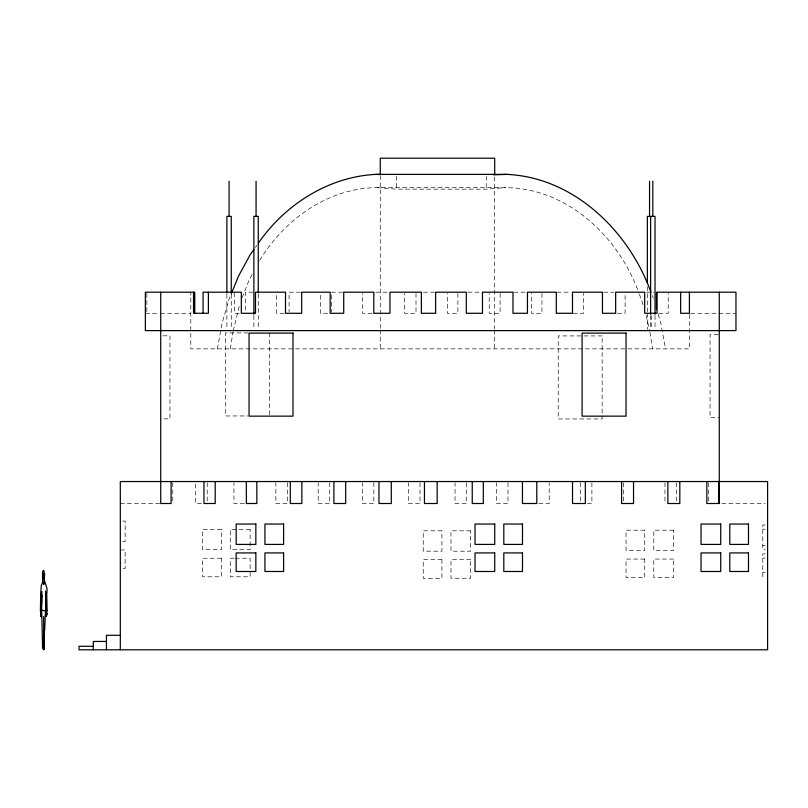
<?xml version="1.0" encoding="UTF-8"?>
<svg xmlns="http://www.w3.org/2000/svg" width="808" height="808" viewBox="0 0 808 808"><rect width="100%" height="100%" fill="white"/><g stroke="black" fill="none" stroke-linecap="round" stroke-linejoin="round"><path stroke-width="0.61" stroke-dasharray="4.04 3.03" d="M230.3 348.864L232.967 332.229M233.159 331.048L239.38 305.788M217.392 348.864L221.998 323.533L229.098 299.122L231.472 293.334M242.178 297.596L248.955 280.437L252.359 274.084M259.732 260.297C284.497 219.433 328.26 187.85 377.286 187.638L505.596 187.638C567.529 188.022 618.958 237.037 638.896 293.021M255.368 247.359L256.813 245.309M377.286 187.638L396.627 189.153L486.254 189.153L505.596 187.638M252.864 292.193L245.339 292.193L245.339 312.039M300.384 292.193L289.092 292.193L289.092 312.039M342.602 292.193L331.32 292.193L331.32 312.039M375.821 292.193L388.365 292.193M423.533 292.193L434.825 292.193M467.893 292.193L480.437 292.193M513.918 292.193L526.462 292.193M556.995 292.193L570.791 292.193M603.758 292.193L613.797 292.193M646.43 292.193L653.955 292.193M145.359 313.282L159.408 313.282M160.499 313.282L190.789 313.282M239.269 313.282L234.421 313.282L234.421 293.435M284.133 313.282L276.7 313.282L276.7 293.435M327.695 313.282L320.453 313.282L320.453 293.435M372.124 313.282L362.671 313.282L362.671 293.435M573.296 313.282L583.689 313.282L583.689 293.435M617.565 313.282L625.109 313.282L625.109 293.435M658.813 313.282L668.216 313.282L668.216 293.435M690.678 313.282L735.967 313.282M248.076 332.926L225.483 332.926L225.483 415.958L248.076 415.958M718.12 334.522L710.05 334.522L710.05 417.554L719.271 417.554M163.034 335.825L169.963 335.825L169.963 418.847L163.034 418.847M120.311 503.505L160.731 503.505M201.455 503.505L195.698 503.505L195.698 482.76M244.299 503.505L233.936 503.505L233.936 482.76M538.845 503.505L549.208 503.505L549.208 482.76M587.305 503.505L591.9 503.505L591.9 482.76M721.756 503.505L765.125 503.505M122.735 521.059L125.149 521.059L125.149 541.421L120.311 541.421M765.186 525.008L762.772 525.008L762.772 549.551L765.186 549.551M762.772 529.19L765.186 529.19M762.772 545.37L765.186 545.37M120.311 549.945L125.149 549.945L125.149 568.509L120.311 568.509M765.186 553.894L762.772 553.894L762.772 576.629L765.186 576.629M762.772 558.065L765.186 558.065M234.118 558.227L230.431 558.227L230.431 576.791L250.127 576.791L250.127 570.6M235.35 558.227L250.127 558.227L250.127 569.367M762.772 572.458L765.186 572.458M652.359 295.647L653.308 297.96M639.35 294.163L643.501 305.788M658.177 314.231L660.883 323.533L665.489 348.864M646.137 315.443L649.723 331.048M649.915 332.229L652.581 348.864M708.596 482.76L708.596 503.505M689.416 314.504L689.416 348.864L190.789 348.864L190.789 292.193M676.478 482.76L676.478 502.283M664.964 482.76L664.964 503.505M655.025 315.554L655.025 329.361M651.743 315.554L651.743 329.361M650.632 315.554L650.632 329.361M647.349 286.678L647.349 311.787M647.349 313.039L647.349 329.361M623.564 482.76L623.564 502.283M580.396 482.76L580.396 502.283M541.936 293.435L541.936 313.282L531.482 313.282L531.482 293.435M507.99 482.76L507.99 503.505L496.476 503.505L496.476 482.76M500.122 293.435L500.122 313.282L489.214 313.282L489.214 293.435M494.698 177.023L494.698 328.795M494.698 330.048L494.698 348.864M486.254 176.265L486.254 189.153M466.559 482.76L466.559 503.505L455.045 503.505L455.045 482.76M457.863 293.435L457.863 313.282L447.369 313.282L447.369 293.435M420.009 482.76L420.009 503.505L408.495 503.505L408.495 482.76M416.009 293.435L416.009 313.282L404.667 313.282L404.667 293.435M396.627 176.265L396.627 189.153M380.255 175.76L380.255 328.795M380.255 330.048L380.255 348.864M373.831 482.76L373.831 503.505L362.317 503.505L362.317 482.76M329.725 482.76L329.725 503.505L318.211 503.505L318.211 482.76M287.385 482.76L287.385 503.505L275.871 503.505L275.871 482.76M269.407 332.926L269.407 415.958M258.267 294.213L258.267 329.361M253.874 315.554L253.874 329.361M231.26 294.213L231.26 329.361M226.866 294.213L226.866 329.361M207.212 482.76L207.212 503.505M172.761 482.76L172.761 503.505M146.864 293.435L146.864 313.282M602.152 335.926L558.227 335.926L558.227 418.958L602.152 418.958L602.152 335.926M221.352 529.341L202.677 529.341L202.677 549.713L221.352 549.713L221.352 529.341M250.127 529.341L230.431 529.341L230.431 549.713L250.127 549.713L250.127 529.341M644.723 530.189L626.048 530.189L626.048 550.551L644.723 550.551L644.723 530.189M673.488 530.189L653.793 530.189L653.793 550.551L673.488 550.551L673.488 530.189M441.905 530.826L423.23 530.826L423.23 551.187L441.905 551.187L441.905 530.826M470.67 530.826L450.975 530.826L450.975 551.187L470.67 551.187L470.67 530.826M221.352 558.227L202.677 558.227L202.677 576.791L221.352 576.791L221.352 558.227M644.723 559.065L626.048 559.065L626.048 577.629L644.723 577.629L644.723 559.065M673.488 559.065L653.793 559.065L653.793 577.629L673.488 577.629L673.488 559.065M441.905 559.702L423.23 559.702L423.23 578.265L441.905 578.265L441.905 559.702M470.67 559.702L450.975 559.702L450.975 578.265L470.67 578.265L470.67 559.702"/><path stroke-width="1.21" d="M45.561 590.981L45.662 611.09L41.582 610.01L41.895 591.597M44.167 578.68C44.44 583.427 48.036 587.174 46.904 592.456L45.521 594.658L46.329 610.353L47.106 610.535L46.218 616.171L46.864 613.504M42.541 647.259C43.127 641.714 43.955 647.794 43.632 649.703C40.491 646.541 44.612 642.592 43.763 649.501M47.015 613.716L46.712 615.373M43.915 578.892L44.309 576.821L44.107 576.326L43.662 578.791L43.44 573.266L42.47 574.488L42.743 582.336L41.299 585.406L40.693 593.789L40.4 610.697L41.289 610.929L41.854 595.415M40.501 610.707L41.127 616.575M44.632 630.684L45.48 610.868M43.925 647.42L44.359 649.056L43.632 649.703M46.379 610.323L46.187 616.019M42.713 582.356L43.834 584.356L44.541 581.901M42.572 647.551L43.218 646.309L43.713 647.673M43.703 581.164L42.743 582.336M44.339 579.427L44.602 573.943L43.693 570.367L42.541 571.377L42.531 574.074M231.472 293.334L238.582 275.993L250.298 254.54L253.914 249.409M258.267 243.269C284.891 204.717 328.422 176.72 375.851 174.377L507.03 174.377C574.296 177.548 628.917 231.25 650.935 292.183M42.551 646.501L41.683 609.979M44.39 583.669L43.369 583.73L42.773 582.629M43.794 648.955L44.359 649.056M493.587 174.841L507.03 174.377M120.311 635.3L106.454 635.3L106.454 649.794M106.454 641.451L93.314 641.451L93.314 649.794M93.314 646.279L78.982 646.279L78.982 649.794L767.6 649.794L767.6 481.538L120.311 481.538L120.311 649.794M375.851 174.377L380.74 174.548M41.885 595.435L40.774 593.91M44.097 647.511L44.379 629.977M43.612 648.258L43.794 648.784L43.632 616.524M47.106 610.535L46.692 592.85M41.218 610.899L41.147 616.676L40.642 613.797M719.271 292.193L719.271 503.505M718.787 481.538L718.787 503.505L706.849 503.505L706.849 481.538M689.416 292.193L689.416 313.282L680.659 313.282L680.659 292.193M679.821 481.538L679.821 503.505L667.873 503.505L667.873 481.538M656.46 292.193L656.46 309.555M655.025 314.302L655.025 216.393L647.349 216.393L647.349 282.921M652.834 181.244L652.834 216.393M650.632 216.393L650.632 314.302M649.551 181.244L649.551 216.393M633.533 481.538L633.533 503.505L621.584 503.505L621.584 481.538M585.346 481.538L585.346 503.505L572.519 503.505L572.519 481.538M536.795 481.538L536.795 503.505L522.453 503.505L522.453 481.538M494.698 174.508L494.698 158.206L380.255 158.206L380.255 174.508M483.305 481.538L483.305 503.505L472.246 503.505L472.246 481.538M437.168 481.538L437.168 503.505L424.452 503.505L424.452 481.538M391.294 481.538L391.294 503.505L378.972 503.505L378.972 481.538M345.683 481.538L345.683 503.505L333.896 503.505L333.896 481.538M301.859 481.538L301.859 503.505L290.314 503.505L290.314 481.538M258.267 292.961L258.267 216.393L253.874 216.393L253.874 314.302M256.833 481.538L256.833 503.505L246.339 503.505L246.339 481.538M256.065 181.244L256.065 216.393M231.26 292.961L231.26 216.393L226.866 216.393L226.866 292.961M229.068 181.244L229.068 216.393M215.201 481.538L215.201 503.505L203.959 503.505L203.959 481.538M208.393 292.193L208.393 313.282L193.536 313.282L193.536 292.193M203.061 313.282L203.061 292.193L241.329 292.193L241.329 313.282L255.49 313.282L255.49 292.193L285.517 292.193L285.517 313.282L301.697 313.282L301.697 292.193L330.179 292.193L330.179 313.282L343.723 313.282L343.723 292.193L373.791 292.193L373.791 313.282L389.971 313.282L389.971 292.193L421.372 292.193L421.372 313.282L435.643 313.282L435.643 292.193L466.297 292.193L466.297 313.282L482.477 313.282L482.477 292.193L512.979 292.193L512.979 313.282L527.452 313.282L527.452 292.193L556.308 292.193L556.308 313.282L572.488 313.282L572.488 292.193L602.455 292.193L602.455 313.282L615.656 313.282L615.656 292.193L644.683 292.193L644.683 313.282L657.025 313.282L657.025 292.193L735.967 292.193L735.967 330.613L145.359 330.613L145.359 292.193L194.758 292.193L194.758 313.282M171.094 481.538L171.094 503.505L160.731 503.505L160.731 292.193M293.001 333.118L249.066 333.118L249.066 416.15L293.001 416.15L293.001 333.118M626.028 333.118L582.093 333.118L582.093 416.15L626.028 416.15L626.028 333.118M255.853 524.049L236.158 524.049L236.158 544.41L255.853 544.41L255.853 524.049M283.608 524.049L264.933 524.049L264.933 544.41L283.608 544.41L283.608 524.049M494.728 524.049L475.033 524.049L475.033 544.41L494.728 544.41L494.728 524.049M522.483 524.049L503.808 524.049L503.808 544.41L522.483 544.41L522.483 524.049M720.736 524.049L701.031 524.049L701.031 544.41L720.736 544.41L720.736 524.049M748.481 524.049L729.806 524.049L729.806 544.41L748.481 544.41L748.481 524.049M255.853 552.925L236.158 552.925L236.158 571.488L255.853 571.488L255.853 552.925M283.608 552.925L264.933 552.925L264.933 571.488L283.608 571.488L283.608 552.925M494.728 552.925L475.033 552.925L475.033 571.488L494.728 571.488L494.728 552.925M522.483 552.925L503.808 552.925L503.808 571.488L522.483 571.488L522.483 552.925M720.736 552.925L701.031 552.925L701.031 571.488L720.736 571.488L720.736 552.925M748.481 552.925L729.806 552.925L729.806 571.488L748.481 571.488L748.481 552.925"/></g></svg>
